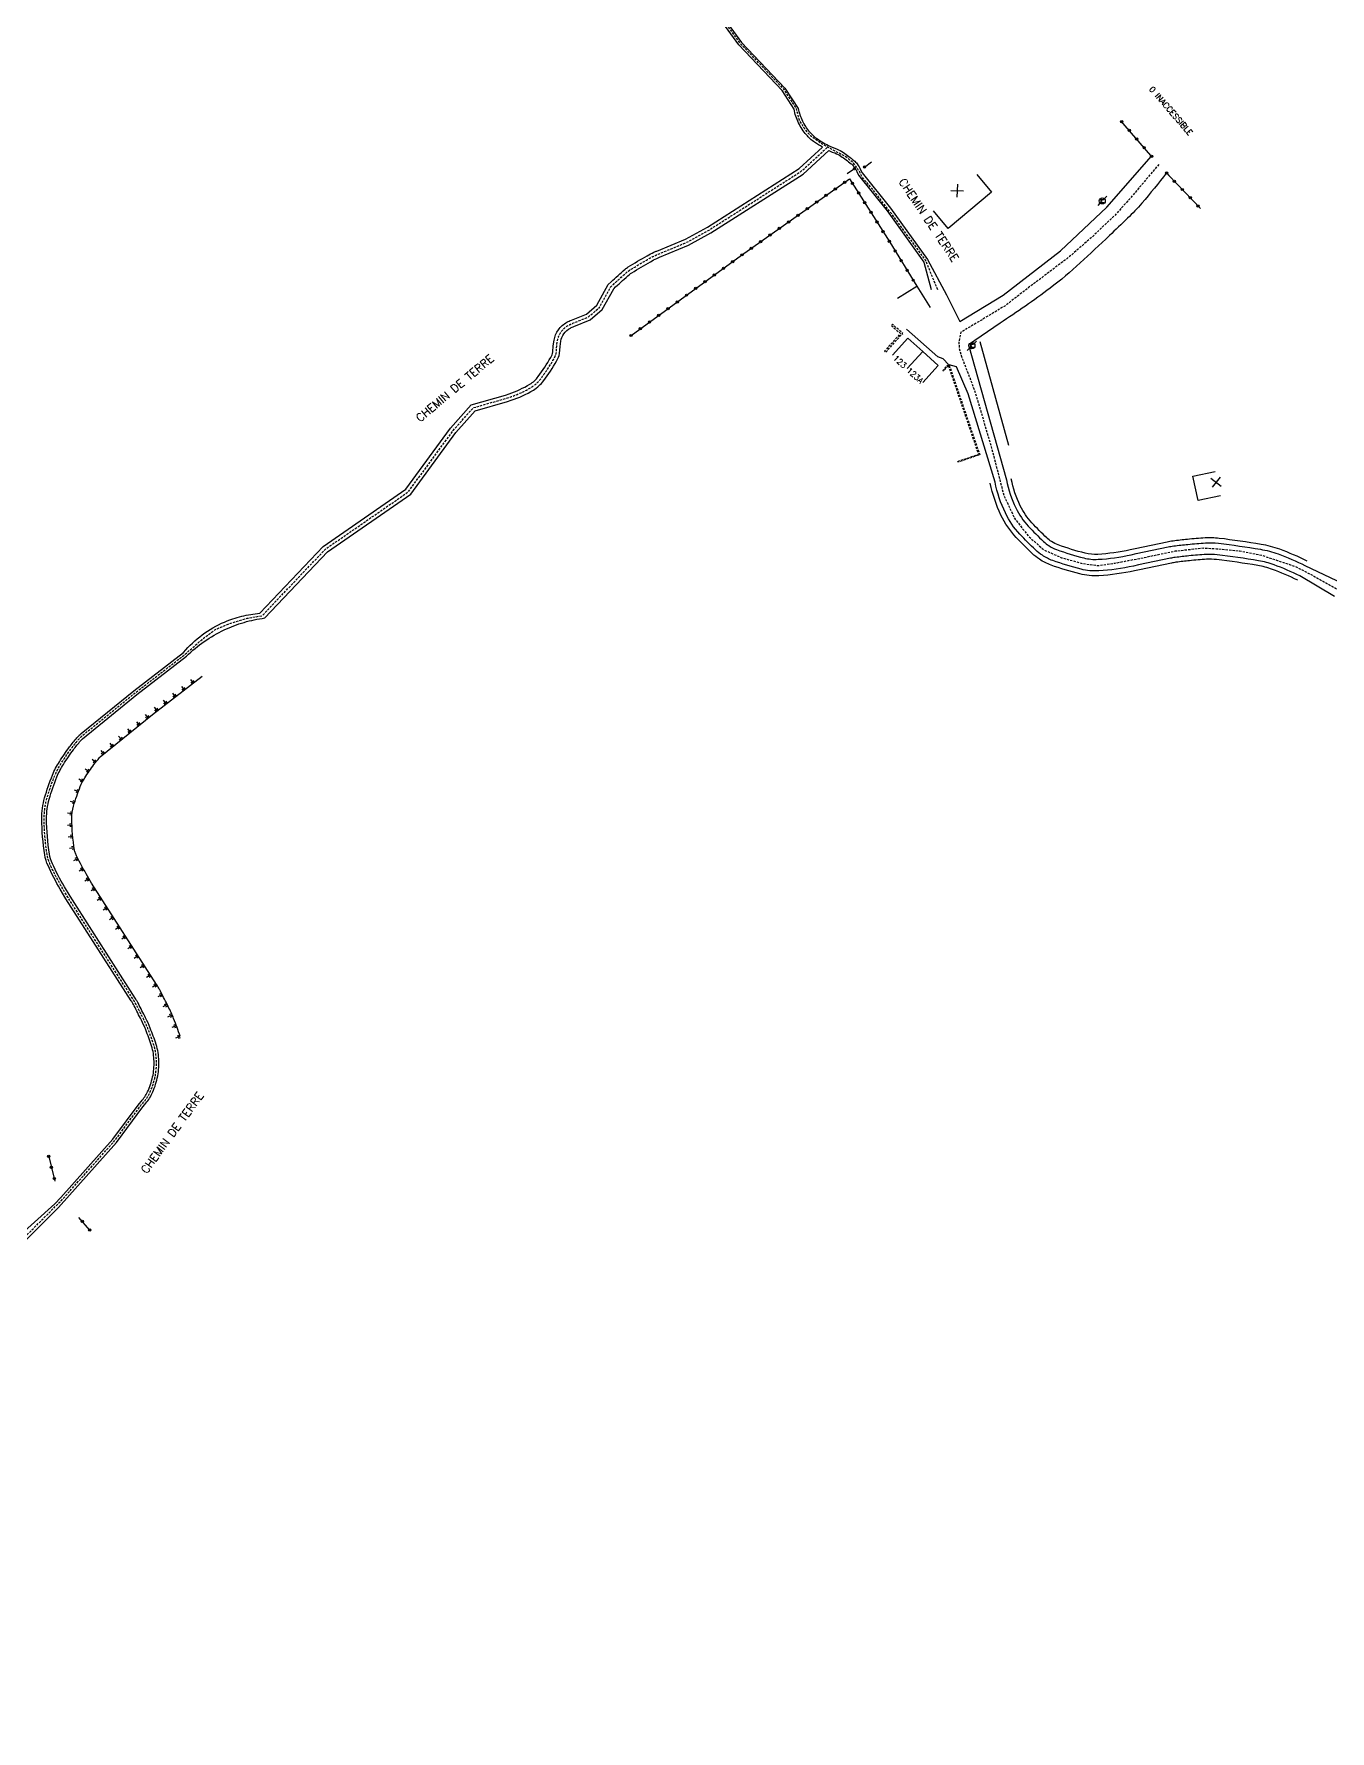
# Model space of a CAD drawing. Header units: millimetres. Extents: x 160000 to 161001, y 127000 to 128000.
# Drawn here: x 160500.8 to 160784.3, y 127341.9 to 127713.1 of the extents above; entities that cross this region are included whole.
import ezdxf
from ezdxf.enums import TextEntityAlignment as Align

# ---------------------------------------------------------------- set-up
doc = ezdxf.new("R2010")
doc.units = ezdxf.units.MM
doc.linetypes.add('DASHED', pattern=[0.75, 0.5, -0.25])
doc.layers.get('0').update_dxf_attribs({"linetype": 'CONTINUOUS'})
for name, color, linetype in [('W0001', 6, 'DASHED'), ('W0008', 7, 'CONTINUOUS'), ('W0017', 7, 'CONTINUOUS'), ('W0100', 7, 'CONTINUOUS'), ('W0112', 1, 'DASHED'), ('W0211', 2, 'CONTINUOUS'), ('W0302', 3, 'CONTINUOUS'), ('W0322', 7, 'CONTINUOUS'), ('W0471', 7, 'CONTINUOUS'), ('W0984', 7, 'CONTINUOUS'), ('W0989', 7, 'CONTINUOUS'), ('W0991', 7, 'CONTINUOUS'), ('W1102', 7, 'CONTINUOUS')]:
    doc.layers.add(name, color=color, linetype=linetype)
doc.styles.get("Standard").update_dxf_attribs({"font": 'romans.shx', "width": 0.85})

# ---------------------------------------------------------------- blocks, each defined once
blk = doc.blocks.new('t322o')
at = {"color": 0, "linetype": 'Continuous'}
for radius in [0.25, 0.15]:
    blk.add_circle((0, 0), radius, dxfattribs=at)
blk = doc.blocks.new('t991o')
at = {"color": 0, "linetype": 'Continuous'}
for p, q in [((-1, 1), (1, -1)), ((-1, -1), (1, 1))]:
    blk.add_line(p, q, dxfattribs=at)
blk = doc.blocks.new('T471')
for p, q in [((-0.333334, 0.333334), (-0.333334, -0.333334)), ((-0.333334, 0.333334), (0.333334, 0.333334)), ((-0.333334, 0), (0, 0)), ((0.500001, 0.500001), (1.000002, 1.000002)), ((-0.500001, -0.500001), (-1.000002, -1.000002)), ((-0.333334, -0.333334), (0.333334, -0.333334))]:
    blk.add_line(p, q)
blk.add_ellipse((0, 0), major_axis=(0.471405, 0.471405), ratio=1, start_param=5.4977871438, end_param=11.780972451)
blk = doc.blocks.new('t211o')
at = {"color": 0, "linetype": 'Continuous'}
for p, q in [((-0.29, 0.5), (-0.29, 0)), ((0, 1), (0, 0)), ((0.29, 0.5), (0.29, 0))]:
    blk.add_line(p, q, dxfattribs=at)

msp = doc.modelspace()

# ---------------------------------------------------------------- linework, layer by layer
at = {"layer": 'W0001', "flags": 128}
for points in [[(160698.49, 127657.14), (160695.87, 127663.5), (160689.37, 127672.49), (160684.08, 127679.31), (160682.04, 127681.65), (160681.36, 127683), (160680.13, 127684.77), (160678.42, 127686.19), (160676.09, 127687.44), (160673.23, 127688.97), (160670.65, 127690.77), (160669.3, 127692.5), (160668.21, 127694.34), (160667.57, 127696.85), (160664.82, 127700.99), (160655.35, 127710.97), (160649.52, 127719.05), (160630.3, 127740.68), (160625.31, 127746.5), (160618.04, 127754), (160612.47, 127759.15), (160604.89, 127768.96), (160593.25, 127781.49), (160586.31, 127789.9), (160579.71, 127796.96), (160576.22, 127803.29), (160572.03, 127810.57), (160566.14, 127818.31), (160556.88, 127825.39), (160553.54, 127828.57), (160545.79, 127837.44), (160539.78, 127844.54), (160535.36, 127852.23), (160526.6, 127861.95), (160513.45, 127879.04), (160505.72, 127891.51), (160504.9, 127892.66), (160498.6, 127900.56), (160495.65, 127904.68), (160492.17, 127909.5), (160489.07, 127913.59), (160486.33, 127915.95), (160480.85, 127917.58)], [(160746.84, 127684.55), (160740.71, 127677.27), (160737.5, 127673.7), (160732.21, 127668.63), (160727.34, 127664.38), (160718.3, 127657.53), (160713.15, 127653.56), (160703.57, 127647.82), (160703.14, 127645.89), (160703.15, 127644.26), (160703.61, 127642.71), (160706.13, 127636.24), (160706.69, 127634.54), (160709.9, 127623.87), (160712.96, 127612.14), (160715.28, 127607.15), (160718.43, 127603.12), (160721.73, 127600.2), (160725.59, 127598.51), (160730.29, 127597.23), (160733.6, 127596.8), (160737.2, 127597.32), (160743.43, 127598.52), (160750.5, 127599.99), (160756.45, 127600.64), (160759.49, 127600.48), (160764.47, 127600.03), (160769.44, 127599.03), (160776.69, 127596.6), (160780.28, 127594.77), (160786.75, 127591.14), (160793.49, 127585.42), (160798.3, 127581.52), (160811.62, 127567.19), (160823.05, 127556.12), (160827.73, 127552.21), (160851.93, 127532.83), (160854.41, 127531.02), (160862.93, 127522.67), (160872.03, 127512.28), (160882.32, 127500.32), (160896.85, 127481.7), (160912.1, 127461.59), (160917.57, 127453.54), (160921.95, 127446.87), (160927.97, 127437.71), (160932.49, 127431.04), (160943.63, 127416.38), (160946.77, 127411.66), (160950.34, 127406.66), (160955.95, 127398.46), (160965.14, 127387.2), (160969.64, 127379.43), (160970.19, 127377.91), (160971.05, 127376.27)]]:
    msp.add_lwpolyline(points, dxfattribs=at)
msp.add_lwpolyline([(160298.16, 127237.14), (160308.04, 127248.8), (160320.87, 127262.22), (160343.96, 127288.42), (160357.71, 127302.46), (160382.23, 127327.7), (160399.62, 127345.83), (160413.23, 127360.81), (160432.71, 127381.29), (160471.2, 127421.61), (160481.34, 127432.65), (160497.28, 127448.37), (160506.86, 127457.94), (160507.12, 127458.22), (160518.49, 127470.97), (160524.24, 127478.74), (160524.73, 127479.29, 0.072674), (160526.16, 127481.47, 0.054581), (160527.31, 127484.83, 0.063171), (160527.64, 127488.39, 0.063368), (160527.09, 127491.89, 0.013687), (160525.78, 127495.45, 0.021492), (160524.8, 127497.62, 0.001176), (160523.21, 127500.76, 0.007162), (160522.93, 127501.28, 0.003945), (160522.58, 127501.86), (160508.3, 127524.17), (160507.05, 127526.29, -0.025885), (160504.41, 127531.37, -0.06717), (160503.73, 127533.61, -0.038878), (160503.09, 127541.42, -0.069993), (160503.69, 127545.85, -0.027825), (160505.38, 127550.76, -0.046066), (160506.85, 127553.61, -0.015016), (160509.06, 127556.83, -0.023474), (160510.65, 127558.8, -0.017159), (160511.12, 127559.3, -0.024031), (160511.51, 127559.65), (160523.01, 127568.98), (160533.91, 127577.39), (160537.61, 127580.65), (160540.42, 127582.76), (160543.34, 127584.01), (160547.45, 127585.27), (160550.77, 127585.84), (160564.6, 127600.4), (160582.73, 127612.93), (160592.55, 127626.35), (160596.91, 127631.32), (160604.16, 127633.38), (160604.97, 127633.65, 0.055688), (160609.69, 127635.82, 0.098521), (160611.72, 127637.68, 0.026733), (160614.51, 127641.92, 0.08066), (160615.09, 127643.43), (160615.17, 127644.8), (160615.35, 127645.99, -0.118729), (160616.14, 127647.91, -0.10564), (160617.76, 127649.37, -0.00703), (160618.68, 127649.79), (160622.09, 127651.17), (160624.51, 127653.25), (160627.04, 127657.81), (160627.56, 127658.29, -0.006316), (160630.62, 127661.03, -0.041663), (160631.22, 127661.47, -0.007119), (160635.3, 127663.9, -0.021267), (160636.74, 127664.65, -0.000049), (160637.34, 127664.9), (160643.64, 127667.52), (160648.49, 127670.19), (160668.63, 127683.03), (160674.41, 127688.34)], format="xyb", dxfattribs=at)
at = {"layer": 'W0008', "flags": 128}
for points in [[(160649.76, 127719.25), (160655.6, 127711.18), (160665.07, 127701.18), (160667.99, 127696.79, 0.066416), (160668.9, 127694.03, 0.066416), (160670.5, 127691.6, 0.06291), (160672.08, 127690.19, 0.039169), (160675.01, 127688.49), (160676.38, 127687.91, -0.04695), (160677.86, 127687.12, -0.027662), (160680.15, 127685.42, -0.062156), (160680.88, 127684.64, -0.04501), (160681.64, 127683.37), (160681.96, 127682.7), (160688.17, 127674.97), (160696.24, 127663.71), (160700.4, 127656)], [(160496.51, 127449.19), (160505.44, 127457.2), (160506.74, 127458.57), (160518.09, 127471.3), (160523.83, 127479.07), (160524.34, 127479.63, 0.072674), (160525.69, 127481.69, 0.054581), (160526.8, 127484.94, 0.063178), (160527.12, 127488.37, 0.063178), (160526.59, 127491.74, 0.013647), (160525.29, 127495.26, 0.021492), (160524.34, 127497.38, 0.001176), (160522.75, 127500.53, 0.007005), (160522.48, 127501.02, 0.003863), (160522.14, 127501.58), (160507.85, 127523.9), (160506.6, 127526.03, -0.025885), (160503.93, 127531.16, -0.06717), (160503.22, 127533.52, -0.038878), (160502.57, 127541.42, -0.069993), (160503.19, 127545.99, -0.027825), (160504.9, 127550.96, -0.046066), (160506.42, 127553.89, -0.015016), (160508.64, 127557.14, -0.023474), (160510.26, 127559.14, -0.017159), (160510.76, 127559.67, -0.024031), (160511.18, 127560.05), (160522.69, 127569.39), (160533.59, 127577.8, -0.058209), (160537.66, 127581.65, -0.058209), (160542.51, 127584.45, -0.041431), (160546.29, 127585.72, -0.041431), (160550.23, 127586.36), (160564.11, 127600.97), (160582.2, 127613.48), (160591.96, 127626.82), (160596.49, 127631.98), (160603.94, 127634.1), (160604.74, 127634.37, 0.055688), (160609.3, 127636.47, 0.098521), (160611.12, 127638.13, 0.026733), (160613.86, 127642.3, 0.077506), (160614.35, 127643.53), (160614.42, 127644.88), (160614.61, 127646.11, -0.118729), (160615.53, 127648.35, -0.10706), (160617.42, 127650.04, -0.007304), (160618.39, 127650.48), (160621.69, 127651.82), (160623.92, 127653.73), (160626.44, 127658.28), (160627.05, 127658.85, -0.006316), (160630.12, 127661.6, -0.041663), (160630.82, 127662.11, -0.007119), (160634.93, 127664.55, -0.021464), (160636.43, 127665.34, -0.00005), (160637.05, 127665.59), (160643.31, 127668.2), (160648.11, 127670.83), (160668.17, 127683.63), (160673.29, 127688.32, -0.022774), (160671.54, 127689.41, -0.06291), (160669.79, 127690.98, -0.066416), (160668.05, 127693.62, -0.066416), (160667.07, 127696.62), (160664.44, 127700.68), (160654.98, 127710.66), (160649.14, 127718.75)], [(160497.64, 127447.79), (160506.21, 127456.4), (160518.9, 127470.64), (160524.65, 127478.41), (160525.12, 127478.94, 0.072674), (160526.64, 127481.24, 0.054581), (160527.82, 127484.71, 0.063178), (160528.17, 127488.41, 0.063178), (160527.58, 127492.07, 0.013647), (160526.27, 127495.65, 0.021492), (160525.27, 127497.86, 0.001176), (160523.68, 127501, 0.007005), (160523.4, 127501.52, 0.003863), (160523.02, 127502.15), (160508.74, 127524.45), (160507.5, 127526.56, -0.025885), (160504.88, 127531.59, -0.06717), (160504.25, 127533.69, -0.038878), (160503.61, 127541.42, -0.069993), (160504.2, 127545.71, -0.027825), (160505.87, 127550.57, -0.046066), (160507.3, 127553.32, -0.015016), (160509.49, 127556.52, -0.023474), (160511.04, 127558.45, -0.017159), (160511.49, 127558.93), (160523.34, 127568.57), (160534.23, 127576.98, -0.041961), (160538.1, 127580.19, -0.041961), (160542.46, 127582.72, -0.038537), (160546.79, 127584.37, -0.038537), (160551.31, 127585.33), (160565.08, 127599.83), (160583.26, 127612.39), (160593.13, 127625.88), (160597.33, 127630.67), (160604.38, 127632.68), (160605.21, 127632.95, 0.055688), (160610.07, 127635.19, 0.098521), (160612.32, 127637.24, 0.026733), (160615.15, 127641.54, 0.077506), (160615.8, 127643.21), (160615.91, 127644.74), (160616.09, 127645.88, -0.118729), (160616.74, 127647.47, -0.10706), (160618.16, 127648.74, -0.007304), (160618.95, 127649.1), (160622.48, 127650.53), (160625.09, 127652.77), (160627.63, 127657.35), (160628.06, 127657.75, -0.006316), (160631.1, 127660.47, -0.041663), (160631.6, 127660.84, -0.007119), (160635.67, 127663.26, -0.021464), (160637.06, 127663.98, -0.00005), (160637.62, 127664.22), (160643.96, 127666.85), (160648.87, 127669.55), (160669.08, 127682.44), (160674.7, 127687.59), (160675.43, 127687.24, 0.052577), (160676.02, 127687.04, -0.04695), (160677.34, 127686.33, -0.027662), (160679.54, 127684.7, -0.062156), (160680.12, 127684.09, -0.04501), (160680.79, 127682.96), (160681.16, 127682.2), (160687.42, 127674.4), (160695.48, 127663.16), (160697.07, 127657.16)], [(160748.53, 127682.67, -0.012465), (160743.14, 127676.08, -0.023191), (160740.01, 127672.75, -0.002836), (160736.04, 127668.97, -0.001778), (160729.67, 127662.99, -0.026438), (160723.05, 127657.45, -0.017117), (160712.13, 127649.83), (160705.24, 127645.09), (160713.51, 127615.53, 0.060619), (160715.58, 127609.39, 0.076827), (160718.3, 127605.4, 0.016163), (160721.62, 127602.06, 0.041826), (160722.77, 127601.15, 0.060705), (160724.49, 127600.29, 0.023712), (160730.45, 127598.46, 0.077484), (160733.55, 127598.16, 0.038949), (160740.78, 127599.16), (160741.88, 127599.4), (160748.9, 127600.88, -0.009964), (160749.44, 127600.98, -0.007433), (160750.11, 127601.08, -0.010311), (160753.2, 127601.44, -0.008177), (160757.06, 127601.75, -0.045478), (160759.9, 127601.67, -0.011796), (160769.06, 127600.36, -0.046722), (160772.92, 127599.34, -0.026657), (160778.81, 127596.81), (160787.08, 127592.85)], [(160785.26, 127590.02), (160777.69, 127594.54, 0.026657), (160772.04, 127596.96, 0.046722), (160768.64, 127597.86, 0.011796), (160759.6, 127599.16, 0.045478), (160757.22, 127599.22, 0.008177), (160753.44, 127598.92, 0.010311), (160750.45, 127598.57, 0.007433), (160749.86, 127598.48, 0.009964), (160749.42, 127598.4), (160742.42, 127596.93), (160741.32, 127596.69, -0.038949), (160733.7, 127595.64, -0.077484), (160729.83, 127596.01, -0.023712), (160723.63, 127597.9, -0.060705), (160721.37, 127599.04, -0.041826), (160719.89, 127600.22, -0.016163), (160716.45, 127603.67, -0.076827), (160713.29, 127608.3, -0.060619), (160711.03, 127615.02), (160705.17, 127634.37), (160702.57, 127640.27), (160700.98, 127640.71)]]:
    msp.add_lwpolyline(points, format="xyb", dxfattribs=at)
msp.add_lwpolyline([(160700.4, 127656), (160703.34, 127650.15), (160712.81, 127655.93), (160725.34, 127665.62), (160735.51, 127675.22), (160745.27, 127686.31)], dxfattribs=at)
at = {"layer": 'W0017', "flags": 128}
msp.add_lwpolyline([(160700.84, 127640.81), (160699.65, 127642.03), (160698.52, 127642.48), (160691.67, 127648.53)], dxfattribs=at)
at = {"layer": 'W0100', "flags": 128}
for points in [[(160707.07, 127682.33), (160710.28, 127678.5), (160700.75, 127670.52), (160697.54, 127674.35)], [(160689.67, 127655.29), (160693.94, 127657.88), (160696.82, 127653.26)], [(160688.62, 127642.85), (160691.99, 127646.54), (160695.2, 127643.61), (160698.59, 127640.53), (160695.22, 127636.83)], [(160760.31, 127612.05), (160755.42, 127611.03), (160754.3, 127616.38), (160759.19, 127617.4)]]:
    msp.add_lwpolyline(points, dxfattribs=at)
at = {"layer": 'W0112', "flags": 128}
for points in [[(160688.36, 127649.32), (160690.33, 127647.56), (160690.19, 127647.4), (160686.86, 127643.67), (160687.12, 127643.43), (160690.45, 127647.16), (160690.83, 127647.59), (160688.59, 127649.59)], [(160702.88, 127619.58), (160707.45, 127621.14), (160700.85, 127640.57), (160699.74, 127639.35), (160699.62, 127639.46), (160700.84, 127640.81), (160700.98, 127640.71), (160707.67, 127621.03), (160702.93, 127619.43)]]:
    msp.add_lwpolyline(points, close=True, dxfattribs=at)
at = {"layer": 'W0211', "flags": 128}
msp.add_lwpolyline([(160532.83, 127493.84, 0.013647), (160531.4, 127497.7, 0.021492), (160530.22, 127500.34, 0.001176), (160528.61, 127503.51, 0.007005), (160528.26, 127504.17, 0.013739), (160528.03, 127504.57, 0.003863), (160527.68, 127505.13), (160513.46, 127527.34), (160512.27, 127529.37, -0.025885), (160509.92, 127533.89, -0.06717), (160509.71, 127534.57, -0.038878), (160509.15, 127541.45, -0.069993), (160509.52, 127544.2, -0.027825), (160510.99, 127548.48, -0.046066), (160511.95, 127550.34, -0.015016), (160513.96, 127553.26, -0.023474), (160515.18, 127554.78, -0.015256), (160515.35, 127554.96), (160526.77, 127564.23), (160537.61, 127572.6)], format="xyb", dxfattribs=at)
at = {"layer": 'W0302', "flags": 128}
msp.add_lwpolyline([(160707.68, 127645.77), (160713.95, 127623.15)], dxfattribs=at)
for points in [[(160779.29, 127597.78, 0.026657), (160773.29, 127600.36, 0.046722), (160769.24, 127601.43, 0.011796), (160760.02, 127602.75, 0.045478), (160756.99, 127602.83, 0.008177), (160753.09, 127602.52, 0.010311), (160749.96, 127602.15, 0.007433), (160749.26, 127602.05, 0.009964), (160748.68, 127601.94), (160741.66, 127600.46), (160740.55, 127600.22, -0.038949), (160733.48, 127599.24, -0.077484), (160730.72, 127599.51, -0.023712), (160724.85, 127601.31, -0.060705), (160723.37, 127602.05, -0.041826), (160722.36, 127602.85, -0.016163), (160719.09, 127606.14, -0.076827), (160716.55, 127609.85, -0.060619), (160714.57, 127615.74, -0.060619)], [(160777.22, 127593.58, 0.026657), (160771.67, 127595.96, 0.046722), (160768.47, 127596.81, 0.011796), (160759.47, 127598.1, 0.045478), (160757.29, 127598.16, 0.008177), (160753.54, 127597.86, 0.010311), (160750.6, 127597.51, 0.007433), (160750.04, 127597.43, 0.009964), (160749.64, 127597.35), (160742.64, 127595.88), (160741.55, 127595.65, -0.038949), (160733.76, 127594.57, -0.077484), (160729.56, 127594.97, -0.023712), (160723.27, 127596.9, -0.060705), (160720.77, 127598.16, -0.041826), (160719.16, 127599.44, -0.016163), (160715.67, 127602.94, -0.076827), (160712.33, 127607.84, -0.060619), (160709.99, 127614.8, -0.060619)]]:
    msp.add_lwpolyline(points, format="xyb", dxfattribs=at)
at = {"layer": 'W0322', "flags": 128}
for points in [[(160745.27, 127686.31), (160745.09, 127686.52), (160738.55, 127694.09)], [(160680.29, 127683.6), (160678.66, 127682.48)], [(160682.48, 127683.97), (160684.03, 127685.08)], [(160748.53, 127682.67), (160749.04, 127682.13), (160755.96, 127674.9)], [(160631.42, 127647.12), (160655.61, 127664.71), (160679.23, 127681.4), (160688.02, 127667.52), (160693.94, 127657.88)]]:
    msp.add_lwpolyline(points, dxfattribs=at)
at = {"layer": 'W0322'}
for points in [[(160504.07, 127467.58), (160505.42, 127462.17)], [(160513.06, 127451.45), (160510.64, 127454.22)]]:
    msp.add_lwpolyline(points, dxfattribs=at)
at = {"layer": 'W1102'}
msp.add_line((160695.2, 127643.61), (160691.83, 127639.92), dxfattribs=at)

# ---------------------------------------------------------------- block references
at = {"layer": 'W0211'}
for p, rotation in [((160533.71, 127569.58), 37.67928217079595), ((160535.69, 127571.11), 37.67928217079595), ((160529.75, 127566.53), 37.67928217079595), ((160531.73, 127568.06), 37.67928217079595), ((160525.81, 127563.45), 39.0482958276631), ((160527.77, 127565), 37.67928217079595), ((160519.99, 127558.72), 39.0482958276631), ((160521.93, 127560.3), 39.0482958276631), ((160523.87, 127561.87), 39.0482958276631), ((160516.11, 127555.57), 39.0482958276631), ((160518.05, 127557.15), 39.0482958276631), ((160512.9, 127551.77), 55.63727353453275), ((160514.36, 127553.8), 52.00852104950724), ((160511.56, 127549.66), 61.24708053136007), ((160509.76, 127545), 73.05469176898585), ((160510.56, 127547.37), 69.53196538785265), ((160509.21, 127542.57), 83.78258701290427), ((160509.17, 127540.07), 92.01885440754796), ((160509.33, 127537.58), 95.24306630622486), ((160509.63, 127535.1), 98.46727820490173), ((160510.45, 127532.76), 115.9808607030037), ((160511.61, 127530.54), 118.8880331065237), ((160512.86, 127528.37), 120.4552395291549), ((160514.17, 127526.24), 122.620814867543), ((160515.51, 127524.14), 122.620814867543), ((160516.86, 127522.03), 122.620814867543), ((160518.21, 127519.93), 122.620814867543), ((160519.56, 127517.82), 122.620814867543), ((160520.9, 127515.72), 122.620814867543), ((160522.25, 127513.61), 122.620814867543), ((160523.6, 127511.5), 122.620814867543), ((160524.95, 127509.4), 122.620814867543), ((160526.3, 127507.29), 122.620814867543), ((160527.64, 127505.19), 122.620814867543), ((160528.87, 127503.01), 116.9387932984923), ((160530, 127500.78), 116.749132949897), ((160531.07, 127498.52), 113.2923872856721), ((160531.99, 127496.2), 110.560063369639), ((160532.83, 127493.84), 108.6597159256738)]:
    msp.add_blockref('t211o', p, dxfattribs=dict(at, rotation=rotation))
at = {"layer": 'W0322'}
for p, rotation in [((160738.74, 127693.88), 130.8055126681828), ((160740.37, 127691.99), 130.8055126681828), ((160742, 127690.1), 130.8055126681828), ((160743.64, 127688.2), 130.8055126681828), ((160745.27, 127686.31), 130.8055126681824), ((160680.29, 127683.6), 214.4674722918167), ((160682.48, 127683.97), 35.74026760715153), ((160748.53, 127682.67), 313.7300405717659), ((160676.1, 127679.19), 35.25191099165416), ((160678.14, 127680.63), 35.25191099165416), ((160679.85, 127680.41), 302.341234055301), ((160681.19, 127678.3), 302.341234055301), ((160750.26, 127680.86), 313.7300405717662), ((160751.98, 127679.05), 313.7300405717662), ((160669.97, 127674.86), 35.25191099165416), ((160672.02, 127676.3), 35.25191099165416), ((160674.06, 127677.75), 35.25191099165416), ((160682.53, 127676.19), 302.341234055301), ((160683.87, 127674.08), 302.341234055301), ((160753.71, 127677.25), 313.7300405717662), ((160755.44, 127675.44), 313.7300405717662), ((160663.85, 127670.53), 35.25191099165416), ((160665.89, 127671.97), 35.25191099165416), ((160667.93, 127673.42), 35.25191099165416), ((160685.2, 127671.96), 302.341234055301), ((160659.77, 127667.65), 35.25191099165416), ((160661.81, 127669.09), 35.25191099165416), ((160686.54, 127669.85), 302.341234055301), ((160687.88, 127667.74), 302.341234055301), ((160653.66, 127663.29), 36.02350435830452), ((160655.68, 127664.76), 35.25191099165416), ((160657.73, 127666.2), 35.25191099165416), ((160689.19, 127665.61), 301.5799033738862), ((160690.5, 127663.48), 301.5799033738862), ((160649.62, 127660.35), 36.02350435830452), ((160651.64, 127661.82), 36.02350435830452), ((160691.81, 127661.35), 301.5799033738862), ((160643.55, 127655.94), 36.02350435830452), ((160645.57, 127657.41), 36.02350435830452), ((160647.6, 127658.88), 36.02350435830452), ((160693.12, 127659.22), 301.5799033738862), ((160639.51, 127653), 36.02350435830452), ((160641.53, 127654.47), 36.02350435830452), ((160633.44, 127648.59), 36.02350435830452), ((160635.46, 127650.06), 36.02350435830452), ((160637.49, 127651.53), 36.02350435830452), ((160631.42, 127647.12), 36.02350435830452), ((160504.07, 127467.58), 283.9411669826745), ((160504.68, 127465.15), 283.9411669826745), ((160505.28, 127462.73), 283.9411669826745), ((160511.42, 127453.34), 131.0922055798463), ((160513.06, 127451.45), 131.0922055798463)]:
    msp.add_blockref('t322o', p, dxfattribs=dict(at, rotation=rotation))
at = {"layer": 'W0471'}
for p in [(160734.47, 127676.56), (160705.96, 127644.87)]:
    msp.add_blockref('T471', p, dxfattribs=at)
at = {"layer": 'W0991'}
for p, rotation in [((160702.74, 127678.77), 313.2110980926897), ((160759.36, 127615.02), 276.6270599999999)]:
    msp.add_blockref('t991o', p, dxfattribs=dict(at, rotation=rotation))

# ---------------------------------------------------------------- texts
at = {"layer": 'W0984'}
msp.add_text('0 INACCESSIBLE', height=1.25, rotation=310.8479, dxfattribs=at).set_placement((160749.5, 127696.26), align=Align.MIDDLE)
at = {"layer": 'W0989'}
for rotation, p in [(303.9093, (160696.54, 127672.38)), (40.1055, (160592.88, 127635.6)), (53.9196, (160531.08, 127472.75))]:
    msp.add_text('CHEMIN DE TERRE', height=1.75, rotation=rotation, dxfattribs=at).set_placement(p, align=Align.MIDDLE)
at = {"layer": 'W0991'}
for s, p in [('123', (160690.23, 127641.39)), ('123A', (160693.53, 127638.37))]:
    msp.add_text(s, height=1.25, rotation=317.6038, dxfattribs=at).set_placement(p, align=Align.MIDDLE)

doc.saveas('drawing.dxf')
